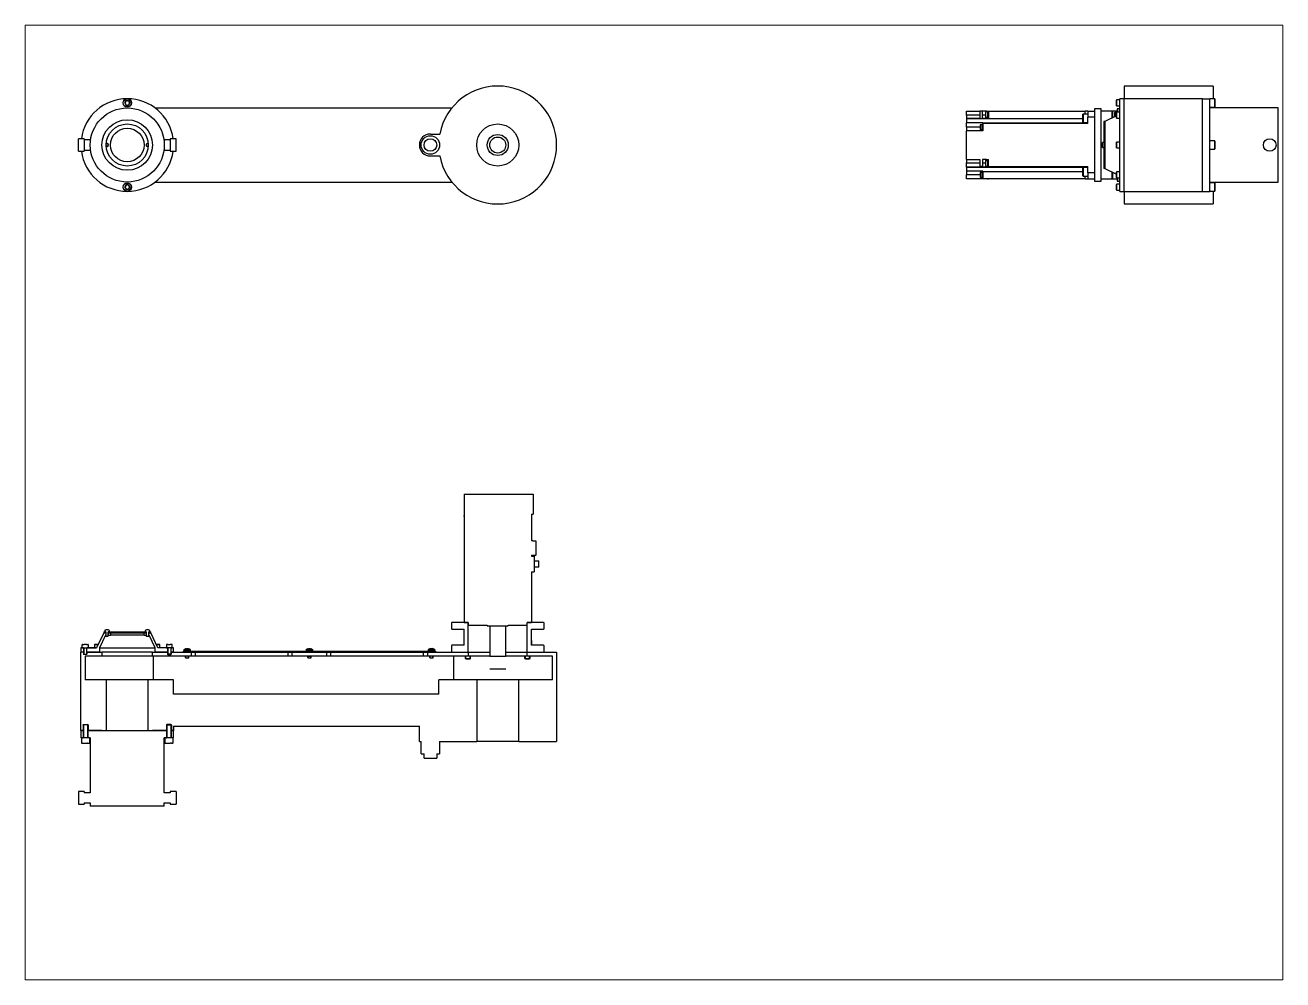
# Paper-space layout 'Layout1' of a CAD drawing. Header units: millimetres. Extents: x 26 to 231, y 20 to 176.
# The model-space entities are those that its viewports show. They can reach past a viewport. Long polylines and large blocks are cut down to what shows.
import ezdxf

# ---------------------------------------------------------------- set-up
doc = ezdxf.new("R2010")
doc.units = ezdxf.units.MM

msp = doc.modelspace()

# ---------------------------------------------------------------- hatches: boundary and pattern name
at = {"linetype": 'Continuous', "lineweight": 18}
h = msp.add_hatch(dxfattribs=at)
h.set_pattern_fill('ANSI31', style=0)
h.set_pattern_definition([(45, (-81.425, -126.3325), (-2.245064, 2.245064), [])])
h.paths.add_polyline_path([(18.75, 68.15), (18.75, 67.55), (19.23, 67.55), (19.23, 68.15)], flags=0)
h = msp.add_hatch(dxfattribs=at)
h.set_pattern_fill('ANSI31', scale=0.001, style=0)
h.paths.add_polyline_path([(0.09, 0.19), (0.09, 0.19), (0.09, 0.19), (0.09, 0.19)], flags=0)
h = msp.add_hatch(dxfattribs=at)
h.set_pattern_fill('ANSI31', scale=0.001, style=0)
edge = h.paths.add_edge_path(flags=0)
edge.add_line((0.09, 0.19), (0.09, 0.19))
edge.add_line((0.09, 0.19), (0.09, 0.19))
edge.add_line((0.09, 0.19), (0.09, 0.19))
edge.add_arc((0.09, 0.19), 0.00004, 90, 180)
edge.add_line((0.09, 0.19), (0.09, 0.19))
edge.add_line((0.09, 0.19), (0.09, 0.19))
edge.add_arc((0.09, 0.19), 0.00004, 0, 90, ccw=False)
edge.add_line((0.09, 0.19), (0.09, 0.19))
edge.add_line((0.09, 0.19), (0.09, 0.19))
edge.add_line((0.09, 0.19), (0.09, 0.19))
edge.add_line((0.09, 0.19), (0.09, 0.19))
edge.add_line((0.09, 0.19), (0.09, 0.19))
edge.add_line((0.09, 0.19), (0.09, 0.19))
edge.add_line((0.09, 0.19), (0.09, 0.19))
edge.add_line((0.09, 0.19), (0.09, 0.19))
edge.add_line((0.09, 0.19), (0.09, 0.19))
edge.add_line((0.09, 0.19), (0.09, 0.19))
edge.add_line((0.09, 0.19), (0.09, 0.19))
edge.add_line((0.09, 0.19), (0.09, 0.19))
edge.add_line((0.09, 0.19), (0.09, 0.19))
edge.add_line((0.09, 0.19), (0.09, 0.19))
edge.add_line((0.09, 0.19), (0.09, 0.19))
edge.add_line((0.09, 0.19), (0.09, 0.19))
edge.add_line((0.09, 0.19), (0.09, 0.19))
edge.add_line((0.09, 0.19), (0.09, 0.19))
edge.add_line((0.09, 0.19), (0.09, 0.19))
edge.add_line((0.09, 0.19), (0.09, 0.19))
edge.add_line((0.09, 0.19), (0.09, 0.19))
edge.add_line((0.09, 0.19), (0.09, 0.19))
edge.add_line((0.09, 0.19), (0.09, 0.19))
edge.add_line((0.09, 0.19), (0.09, 0.19))
edge.add_line((0.09, 0.19), (0.09, 0.19))
edge.add_line((0.09, 0.19), (0.09, 0.19))
edge.add_line((0.09, 0.19), (0.09, 0.19))
edge.add_line((0.09, 0.19), (0.09, 0.19))
edge.add_line((0.09, 0.19), (0.09, 0.19))
edge.add_line((0.09, 0.19), (0.1, 0.19))
edge.add_line((0.1, 0.19), (0.09, 0.19))
edge.add_line((0.09, 0.19), (0.1, 0.19))
edge.add_line((0.1, 0.19), (0.1, 0.19))
edge.add_line((0.1, 0.19), (0.09, 0.19))
edge.add_line((0.09, 0.19), (0.1, 0.19))
edge.add_line((0.1, 0.19), (0.1, 0.19))
edge.add_line((0.1, 0.19), (0.09, 0.19))
edge.add_line((0.09, 0.19), (0.1, 0.19))
edge.add_line((0.1, 0.19), (0.1, 0.19))
edge.add_line((0.1, 0.19), (0.09, 0.19))
edge.add_line((0.09, 0.19), (0.1, 0.19))
edge.add_line((0.1, 0.19), (0.1, 0.19))
edge.add_line((0.1, 0.19), (0.09, 0.19))
edge.add_line((0.09, 0.19), (0.1, 0.19))
edge.add_line((0.1, 0.19), (0.1, 0.19))
edge.add_line((0.1, 0.19), (0.09, 0.19))
edge.add_line((0.09, 0.19), (0.1, 0.19))
edge.add_line((0.1, 0.19), (0.1, 0.19))
edge.add_line((0.1, 0.19), (0.09, 0.19))
edge.add_line((0.09, 0.19), (0.1, 0.19))
edge.add_line((0.1, 0.19), (0.1, 0.19))
edge.add_line((0.1, 0.19), (0.09, 0.19))
edge.add_line((0.09, 0.19), (0.1, 0.19))
edge.add_line((0.1, 0.19), (0.1, 0.19))
edge.add_line((0.1, 0.19), (0.09, 0.19))
edge.add_line((0.09, 0.19), (0.1, 0.19))
edge.add_line((0.1, 0.19), (0.1, 0.19))
edge.add_arc((0.1, 0.19), 0.00004, 90, 180, ccw=False)
edge.add_line((0.1, 0.19), (0.1, 0.19))
edge.add_line((0.1, 0.19), (0.1, 0.19))
edge.add_arc((0.1, 0.19), 0.00004, 0, 90)
edge.add_line((0.1, 0.19), (0.09, 0.19))
edge.add_line((0.09, 0.19), (0.09, 0.19))
edge.add_line((0.09, 0.19), (0.09, 0.19))
h = msp.add_hatch(dxfattribs=at)
h.set_pattern_fill('ANSI31', scale=0.001, style=0)
h.paths.add_polyline_path([(0.1, 0.19), (0.1, 0.19), (0.1, 0.19), (0.1, 0.19)], flags=0)
h = msp.add_hatch(dxfattribs=at)
h.set_pattern_fill('ANSI31', scale=0.001, style=0)
h.paths.add_polyline_path([(0.11, 0.19), (0.11, 0.19), (0.11, 0.19), (0.11, 0.19)], flags=0)
h = msp.add_hatch(dxfattribs=at)
h.set_pattern_fill('ANSI31', scale=0.001, style=0)
edge = h.paths.add_edge_path(flags=0)
edge.add_spline(control_points=[(0.11, 0.17), (0.11, 0.17), (0.11, 0.17), (0.11, 0.17), (0.11, 0.17), (0.11, 0.17), (0.11, 0.17), (0.11, 0.17), (0.11, 0.17), (0.11, 0.17), (0.11, 0.17), (0.11, 0.17), (0.11, 0.17), (0.11, 0.17), (0.11, 0.17), (0.11, 0.17), (0.11, 0.17), (0.11, 0.17), (0.11, 0.17)], knot_values=[0.000774, 0.000774, 0.000774, 0.000774, 0.001206, 0.001206, 0.001206, 0.001301, 0.001301, 0.001301, 0.001381, 0.001381, 0.001381, 0.001417, 0.001417, 0.001417, 0.001454, 0.001454, 0.001454, 0.001467, 0.001467, 0.001467, 0.001467], weights=[1, 1, 1, 1, 1, 1, 1, 1, 1, 1, 1, 1, 1, 1, 1, 1, 1, 1, 1], degree=3, periodic=0)
edge.add_line((0.11, 0.17), (0.11, 0.17))
edge.add_line((0.11, 0.17), (0.11, 0.17))
edge.add_line((0.11, 0.17), (0.11, 0.17))
edge.add_spline(control_points=[(0.11, 0.17), (0.11, 0.17), (0.11, 0.17), (0.11, 0.17), (0.11, 0.17), (0.11, 0.17), (0.11, 0.17), (0.11, 0.17), (0.11, 0.17), (0.11, 0.17), (0.11, 0.17), (0.11, 0.17), (0.11, 0.17), (0.11, 0.17), (0.11, 0.17), (0.11, 0.17), (0.11, 0.17), (0.11, 0.17), (0.11, 0.17)], knot_values=[0.004372, 0.004372, 0.004372, 0.004372, 0.00439, 0.00439, 0.00439, 0.004416, 0.004416, 0.004416, 0.004458, 0.004458, 0.004458, 0.004536, 0.004536, 0.004536, 0.004755, 0.004755, 0.004755, 0.005045, 0.005045, 0.005045, 0.005045], weights=[1, 1, 1, 1, 1, 1, 1, 1, 1, 1, 1, 1, 1, 1, 1, 1, 1, 1, 1], degree=3, periodic=0)
edge.add_line((0.11, 0.17), (0.11, 0.17))
h = msp.add_hatch(dxfattribs=at)
h.set_pattern_fill('ANSI31', scale=0.001, style=0)
h.paths.add_polyline_path([(0.12, 0.19), (0.12, 0.19), (0.12, 0.19), (0.12, 0.19)], flags=0)

# ---------------------------------------------------------------- linework, layer by layer
at = {"color": 7, "linetype": 'Continuous', "lineweight": 25}
for p, q in [((281.2, 197.94), (260, 197.94)), ((260, 197.94), (260, 194.94)), ((281.2, 197.94), (281.2, 194.93)), ((22.64, 193.93), (22.94, 194.43)), ((23.52, 194.43), (22.94, 194.43)), ((23.52, 194.43), (23.82, 193.93)), ((258.2, 193.28), (258.2, 194.6)), ((259, 194.64), (258.24, 194.64)), ((260, 194.94), (259, 194.94)), ((259, 172.94), (259, 194.94)), ((278.6, 194.94), (260, 194.94)), ((260, 172.94), (260, 194.94)), ((278.6, 194.94), (280.4, 194.94)), ((278.6, 172.94), (278.6, 194.94)), ((280.4, 172.94), (280.4, 194.94)), ((281.54, 194.93), (280.4, 194.93)), ((281.6, 194.87), (281.6, 192.99)), ((22.64, 193.93), (22.94, 193.42)), ((22.94, 193.42), (23.52, 193.42)), ((23.82, 193.93), (23.52, 193.42)), ((29.83, 192.74), (100.34, 192.74)), ((222.54, 191.94), (225.74, 191.94)), ((222.54, 191.06), (222.54, 191.94)), ((225.74, 191.94), (225.74, 190.26)), ((226.34, 191.94), (225.74, 191.94)), ((226.34, 190.26), (226.34, 191.94)), ((227.34, 191.94), (226.34, 191.94)), ((227.08, 191.92), (227.6, 191.92)), ((227.08, 191.92), (227.08, 190.52)), ((227.34, 191.94), (227.34, 191.92)), ((227.34, 191.94), (227.6, 191.94)), ((227.6, 191.98), (227.8, 191.98)), ((227.6, 191.98), (227.6, 190.46)), ((227.8, 191.94), (227.8, 191.98)), ((227.8, 191.94), (227.8, 190.25)), ((227.8, 191.94), (250.8, 191.94)), ((250.2, 189.36), (250.2, 191.24)), ((251.4, 191.3), (250.26, 191.3)), ((250.8, 191.3), (250.8, 191.94)), ((251.4, 191.94), (250.8, 191.94)), ((251.4, 191.94), (253, 191.94)), ((251.4, 191.94), (251.4, 190.54)), ((253, 192.54), (253, 175.34)), ((253.1, 175.34), (253.1, 192.54)), ((254.5, 192.54), (253.1, 192.54)), ((254.5, 192.54), (254.5, 175.34)), ((254.6, 175.34), (254.6, 192.54)), ((257.2, 191.94), (254.6, 191.94)), ((257.2, 190.39), (257.2, 191.95)), ((258.4, 192.01), (257.26, 192.01)), ((257.83, 190.69), (257.83, 191.67)), ((258.24, 191.71), (257.87, 191.71)), ((258.2, 190.35), (258.2, 191.67)), ((258.24, 193.24), (259, 193.24)), ((259, 191.71), (258.24, 191.71)), ((258.4, 192.54), (258.4, 191.94)), ((258.4, 191.71), (258.4, 191.96)), ((258.5, 191.71), (258.5, 192.54)), ((259, 192.54), (258.5, 192.54)), ((280.4, 192.93), (281.54, 192.93)), ((296.6, 192.74), (280.4, 192.74)), ((281.2, 192.93), (281.2, 192.74)), ((296.6, 175.14), (296.6, 192.74)), ((225.74, 191.06), (222.54, 191.06)), ((222.54, 191.06), (222.54, 190.26)), ((225.74, 190.26), (222.54, 190.26)), ((222.54, 190.26), (222.54, 190.23)), ((222.54, 190.23), (222.54, 189.21)), ((226.44, 189.21), (222.54, 189.21)), ((222.54, 188.18), (222.54, 189.21)), ((226.2, 188.73), (225.8, 188.73)), ((225.8, 188.73), (225.8, 187.63)), ((226.2, 188.77), (226.2, 187.59)), ((226.34, 188.77), (226.2, 188.77)), ((227.34, 190.26), (226.34, 190.26)), ((226.44, 188.78), (226.34, 188.78)), ((226.34, 188.78), (226.34, 187.58)), ((226.44, 189.21), (250.8, 189.21)), ((226.44, 189.21), (226.44, 189.07)), ((226.44, 189.21), (226.44, 189.21)), ((226.44, 189.07), (226.44, 187.28)), ((250.8, 189.07), (226.44, 189.07)), ((227.08, 190.52), (227.6, 190.52)), ((227.34, 190.26), (227.34, 190.52)), ((227.34, 190.25), (227.34, 190.26)), ((227.34, 190.25), (227.8, 190.25)), ((227.6, 190.46), (227.8, 190.46)), ((250.26, 189.3), (251.4, 189.3)), ((250.8, 189.21), (250.8, 189.3)), ((250.8, 189.07), (250.8, 189.21)), ((251.4, 189.15), (250.8, 189.15)), ((250.8, 189.07), (250.8, 189.07)), ((251.4, 189.07), (250.8, 189.07)), ((251.4, 189.07), (251.4, 190.54)), ((253, 190.54), (251.4, 190.54)), ((255.4, 189.54), (255.2, 189.54)), ((255.2, 189.54), (255.2, 178.34)), ((258.2, 190.86), (255.4, 189.54)), ((255.4, 189.54), (255.4, 178.34)), ((258.24, 190.31), (259, 190.31)), ((13.03, 185.44), (11.63, 185.44)), ((11.63, 182.44), (11.63, 185.44)), ((13.03, 185.44), (13.03, 182.44)), ((34.83, 185.44), (33.43, 185.44)), ((33.43, 185.44), (33.43, 182.44)), ((34.83, 182.44), (34.83, 185.44)), ((95.23, 186.54), (97.47, 186.54)), ((222.54, 188.18), (222.54, 187.28)), ((226.44, 187.28), (222.54, 187.28)), ((222.54, 180.5), (222.54, 187.28)), ((225.8, 187.63), (226.2, 187.63)), ((226.2, 187.59), (226.34, 187.59)), ((226.44, 187.58), (226.34, 187.58)), ((11.63, 182.44), (13.03, 182.44)), ((14.51, 185.14), (13.03, 185.14)), ((13.03, 182.74), (14.51, 182.74)), ((33.43, 185.14), (31.95, 185.14)), ((31.95, 182.74), (33.43, 182.74)), ((33.43, 182.44), (34.83, 182.44)), ((254.73, 184.01), (254.73, 184.05)), ((254.76, 184.01), (254.73, 184.01)), ((254.73, 183.83), (254.73, 183.87)), ((254.73, 183.87), (254.76, 183.87)), ((254.75, 184.2), (254.76, 184.2)), ((254.76, 183.68), (254.75, 183.68)), ((255.2, 184.5), (254.92, 184.5)), ((254.92, 183.38), (255.2, 183.38)), ((258.2, 183.28), (258.2, 184.6)), ((259, 184.64), (258.24, 184.64)), ((258.24, 183.24), (259, 183.24)), ((281.54, 184.94), (280.4, 184.94)), ((280.4, 182.94), (281.54, 182.94)), ((281.6, 184.88), (281.6, 184.81)), ((281.6, 184.81), (281.6, 183)), ((95.23, 181.34), (97.47, 181.34)), ((222.54, 180.5), (225.74, 180.5)), ((222.54, 180.5), (222.54, 179.7)), ((222.54, 179.7), (225.74, 179.7)), ((222.54, 178.67), (222.54, 179.7)), ((225.74, 180.5), (225.74, 178.81)), ((227.34, 180.5), (226.34, 180.5)), ((226.34, 180.5), (226.34, 178.81)), ((227.08, 180.3), (227.6, 180.3)), ((227.08, 180.3), (227.08, 178.9)), ((227.34, 180.5), (227.8, 180.5)), ((227.34, 180.5), (227.34, 180.5)), ((227.34, 180.3), (227.34, 180.5)), ((227.6, 180.36), (227.8, 180.36)), ((227.6, 180.36), (227.6, 178.84)), ((227.8, 179.85), (227.8, 180.5)), ((227.8, 179.34), (227.8, 179.85)), ((227.8, 178.81), (227.8, 179.34)), ((225.74, 178.67), (222.54, 178.67)), ((222.54, 178.67), (250.8, 178.67)), ((222.54, 178.67), (222.54, 178.67)), ((222.54, 178.67), (222.54, 177.72)), ((226.44, 177.72), (222.54, 177.72)), ((222.54, 177.72), (222.54, 176.82)), ((222.54, 175.94), (222.54, 176.82)), ((226.34, 178.81), (225.74, 178.81)), ((225.74, 178.81), (225.74, 178.67)), ((226.2, 177.38), (225.8, 177.38)), ((225.8, 177.38), (225.8, 176.28)), ((225.8, 176.28), (226.2, 176.28)), ((226.34, 177.42), (226.2, 177.42)), ((226.2, 177.42), (226.2, 176.24)), ((226.34, 178.67), (226.34, 178.81)), ((227.34, 178.67), (226.34, 178.67)), ((226.44, 177.43), (226.34, 177.43)), ((226.34, 177.43), (226.34, 176.23)), ((226.44, 177.72), (226.44, 177.65)), ((226.44, 177.65), (226.44, 175.94)), ((227.08, 178.9), (227.6, 178.9)), ((227.34, 178.9), (227.34, 178.67)), ((227.34, 178.67), (227.34, 178.67)), ((227.34, 178.67), (227.8, 178.67)), ((227.6, 178.84), (227.8, 178.84)), ((227.8, 178.81), (250.8, 178.81)), ((227.8, 178.81), (227.8, 178.67)), ((250.2, 176.64), (250.2, 178.52)), ((251.4, 178.58), (250.26, 178.58)), ((250.26, 176.58), (251.4, 176.58)), ((250.8, 178.81), (251.4, 178.81)), ((250.8, 178.81), (250.8, 178.81)), ((250.8, 178.67), (250.8, 178.81)), ((250.8, 178.72), (251.4, 178.72)), ((250.8, 178.58), (250.8, 178.67)), ((250.8, 175.94), (250.8, 176.58)), ((251.4, 177.34), (251.4, 178.81)), ((253, 177.34), (251.4, 177.34)), ((251.4, 177.34), (251.4, 175.94)), ((255.4, 178.34), (255.2, 178.34)), ((255.4, 178.34), (258.2, 177.02)), ((257.2, 175.93), (257.2, 177.49)), ((258.2, 176.21), (258.2, 177.53)), ((259, 177.57), (258.24, 177.57)), ((22.64, 173.95), (22.94, 174.46)), ((22.64, 173.95), (22.94, 173.44)), ((23.52, 174.46), (22.94, 174.46)), ((22.94, 173.44), (23.52, 173.44)), ((23.52, 174.46), (23.82, 173.95)), ((23.82, 173.95), (23.52, 173.44)), ((29.83, 175.14), (100.34, 175.14)), ((226.44, 175.94), (222.54, 175.94)), ((226.2, 176.24), (226.34, 176.24)), ((226.44, 176.23), (226.34, 176.23)), ((250.8, 175.94), (226.44, 175.94)), ((227.6, 175.94), (227.6, 175.9)), ((227.6, 175.9), (227.8, 175.9)), ((227.8, 175.9), (227.8, 175.94)), ((250.8, 175.94), (251.4, 175.94)), ((251.4, 175.94), (253, 175.94)), ((253.1, 175.34), (254.5, 175.34)), ((254.6, 175.94), (257.2, 175.94)), ((257.26, 175.87), (258.4, 175.87)), ((258.2, 174.19), (258.2, 174.6)), ((258.2, 173.28), (258.2, 174.19)), ((258.24, 176.17), (259, 176.17)), ((259, 174.64), (258.24, 174.64)), ((258.4, 175.92), (258.4, 176.17)), ((258.4, 175.92), (258.4, 175.34)), ((258.5, 175.34), (258.5, 176.17)), ((258.5, 175.34), (259, 175.34)), ((280.4, 175.14), (296.6, 175.14)), ((281.54, 174.95), (280.4, 174.95)), ((281.2, 175.14), (281.2, 174.95)), ((281.6, 174.89), (281.6, 173.01)), ((258.24, 173.24), (259, 173.24)), ((259, 172.94), (260, 172.94)), ((260, 172.94), (278.6, 172.94)), ((260, 172.94), (260, 169.94)), ((278.6, 172.94), (280.4, 172.94)), ((280.4, 172.95), (281.54, 172.95)), ((281.2, 172.95), (281.2, 169.94)), ((260, 169.94), (281.2, 169.94)), ((103.23, 101.01), (103.23, 70.55)), ((103.23, 101.01), (119.63, 101.01)), ((119.63, 101.01), (119.63, 96.31)), ((103.19, 95.95), (103.19, 95.75)), ((103.23, 95.95), (103.19, 95.95)), ((103.19, 95.75), (103.23, 95.75)), ((119.23, 96.31), (119.63, 96.31)), ((119.23, 96.31), (119.23, 90)), ((119.23, 90), (119.59, 90)), ((119.59, 90), (119.59, 89.98)), ((119.59, 89.98), (120.25, 89.98)), ((120.25, 89.98), (120.25, 86.55)), ((119.23, 86.53), (119.59, 86.53)), ((119.23, 86.53), (119.23, 86.28)), ((119.59, 86.44), (119.23, 86.44)), ((119.23, 86.28), (119.91, 86.28)), ((119.59, 86.55), (120.25, 86.55)), ((119.59, 86.55), (119.59, 86.53)), ((119.59, 86.44), (119.59, 86.53)), ((120.25, 86.47), (119.59, 86.47)), ((119.91, 86.28), (119.91, 82.57)), ((119.91, 85.21), (120.99, 85.21)), ((120.99, 83.72), (119.91, 83.72)), ((120.25, 86.47), (120.25, 86.55)), ((120.99, 83.72), (120.99, 85.21)), ((119.23, 82.57), (119.91, 82.57)), ((119.23, 82.57), (119.23, 70.55)), ((18.17, 68.79), (18.17, 68.79)), ((18.36, 68.82), (18.32, 68.82)), ((18.54, 68.82), (18.5, 68.82)), ((18.69, 68.79), (18.69, 68.79)), ((27.77, 68.79), (27.77, 68.79)), ((27.96, 68.82), (27.92, 68.82)), ((28.14, 68.82), (28.1, 68.82)), ((100.33, 70.55), (100.23, 70.45)), ((100.23, 70.45), (100.23, 69.05)), ((100.23, 69.05), (100.33, 68.95)), ((104.23, 70.55), (100.33, 70.55)), ((100.33, 68.95), (103.23, 68.95)), ((103.23, 70.55), (104.23, 70.55)), ((103.23, 65.15), (103.23, 68.95)), ((104.23, 70.55), (104.23, 69.95)), ((104.23, 63.55), (104.23, 70.55)), ((104.23, 69.95), (108.73, 69.95)), ((108.73, 69.95), (108.73, 69.75)), ((108.73, 69.75), (109.33, 69.75)), ((109.33, 69.75), (109.33, 62.55)), ((113.13, 69.75), (113.73, 69.75)), ((113.13, 62.55), (113.13, 69.75)), ((113.73, 69.95), (118.23, 69.95)), ((113.73, 69.75), (113.73, 69.95)), ((118.23, 70.55), (119.23, 70.55)), ((118.23, 69.95), (118.23, 70.55)), ((118.23, 63.55), (118.23, 70.55)), ((122.13, 70.55), (118.23, 70.55)), ((119.23, 65.15), (119.23, 68.95)), ((119.23, 68.95), (122.13, 68.95)), ((122.23, 70.45), (122.13, 70.55)), ((122.13, 68.95), (122.23, 69.05)), ((122.23, 69.05), (122.23, 70.45)), ((17.63, 68.15), (15.93, 64.55)), ((18.05, 67.55), (16.63, 64.55)), ((17.63, 68.35), (17.63, 68.15)), ((17.63, 68.35), (18.03, 68.35)), ((17.63, 68.15), (18.03, 68.15)), ((18.11, 68.15), (17.63, 68.15)), ((17.87, 68.63), (17.87, 68.35)), ((18.11, 68.35), (17.87, 68.35)), ((18.03, 68.35), (18.03, 68.15)), ((18.05, 67.55), (18.11, 67.55)), ((18.11, 68.15), (18.11, 67.55)), ((18.11, 68.15), (18.13, 68.15)), ((18.13, 67.55), (18.11, 67.55)), ((18.13, 68.33), (18.13, 67.35)), ((18.13, 67.35), (18.73, 67.35)), ((18.73, 67.35), (18.73, 68.33)), ((18.73, 68.15), (18.75, 68.15)), ((18.75, 67.55), (18.73, 67.55)), ((18.99, 68.35), (18.75, 68.35)), ((18.75, 67.55), (18.75, 68.15)), ((19.23, 68.15), (18.75, 68.15)), ((18.75, 67.55), (19.23, 67.55)), ((18.83, 68.15), (18.83, 68.35)), ((18.83, 68.35), (27.63, 68.35)), ((18.83, 68.15), (27.63, 68.15)), ((18.99, 68.35), (18.99, 68.63)), ((19.23, 68.15), (19.23, 67.55)), ((27.23, 67.55), (19.23, 67.55)), ((27.23, 67.55), (27.23, 68.15)), ((27.71, 68.15), (27.23, 68.15)), ((27.23, 67.55), (27.71, 67.55)), ((27.47, 68.63), (27.47, 68.35)), ((27.71, 68.35), (27.47, 68.35)), ((27.63, 68.35), (27.63, 68.15)), ((27.71, 68.15), (27.71, 67.55)), ((27.71, 68.15), (27.73, 68.15)), ((27.73, 67.55), (27.71, 67.55)), ((27.73, 68.33), (27.73, 67.35)), ((27.73, 67.35), (28.33, 67.35)), ((28.33, 67.35), (28.33, 68.33)), ((28.33, 68.15), (28.35, 68.15)), ((28.35, 67.55), (28.33, 67.55)), ((28.59, 68.35), (28.35, 68.35)), ((28.35, 67.55), (28.35, 68.15)), ((28.83, 68.15), (28.35, 68.15)), ((28.35, 67.55), (28.41, 67.55)), ((29.83, 64.55), (28.41, 67.55)), ((28.43, 68.15), (28.43, 68.35)), ((28.43, 68.35), (28.83, 68.35)), ((28.43, 68.15), (28.83, 68.15)), ((28.59, 68.35), (28.59, 68.63)), ((28.83, 68.15), (28.83, 68.35)), ((30.53, 64.55), (28.83, 68.15)), ((103.16, 66.29), (103.16, 65.15)), ((103.22, 66.35), (103.23, 66.35)), ((119.23, 66.35), (119.24, 66.35)), ((119.3, 65.15), (119.3, 66.29)), ((12.23, 64.55), (12.23, 63.55)), ((12.83, 64.55), (12.23, 64.55)), ((12.83, 63.55), (12.23, 63.55)), ((12.23, 44.95), (12.23, 63.55)), ((12.53, 64.55), (12.53, 65.31)), ((12.53, 64.55), (12.79, 64.55)), ((12.57, 65.35), (12.9, 65.35)), ((12.83, 64.55), (12.83, 63.55)), ((12.83, 64.55), (15.93, 64.55)), ((12.83, 64.51), (12.83, 64.18)), ((12.83, 64.07), (12.83, 64.05)), ((12.83, 63.94), (12.83, 63.92)), ((12.83, 63.81), (12.83, 63.79)), ((12.83, 63.68), (12.83, 63.66)), ((12.83, 63.02), (12.91, 62.95)), ((12.9, 65.35), (13.01, 65.35)), ((13.55, 62.95), (12.91, 62.95)), ((13.37, 65.35), (13.01, 65.35)), ((13.56, 65.35), (13.37, 65.35)), ((13.55, 62.95), (13.63, 63.02)), ((13.56, 65.35), (13.89, 65.35)), ((13.63, 63.55), (13.63, 64.55)), ((15.93, 64.55), (13.63, 64.55)), ((13.63, 64.18), (13.63, 64.51)), ((13.63, 64.05), (13.63, 64.07)), ((13.63, 63.92), (13.63, 63.94)), ((13.63, 63.79), (13.63, 63.81)), ((13.63, 63.66), (13.63, 63.68)), ((16.63, 63.55), (13.63, 63.55)), ((13.63, 63.55), (17.23, 63.55)), ((13.67, 64.55), (13.93, 64.55)), ((13.93, 65.31), (13.93, 64.55)), ((15.46, 65.31), (15.46, 64.55)), ((15.5, 65.35), (16.31, 65.35)), ((16.63, 64.55), (29.83, 64.55)), ((16.63, 64.55), (16.63, 63.55)), ((17.23, 63.55), (17.23, 62.55)), ((29.23, 63.55), (17.23, 63.55)), ((29.23, 62.55), (29.23, 63.55)), ((29.23, 63.55), (32.83, 63.55)), ((29.83, 63.55), (29.83, 64.55)), ((32.83, 63.55), (29.83, 63.55)), ((30.15, 65.35), (30.96, 65.35)), ((33.63, 64.55), (30.53, 64.55)), ((31, 64.55), (31, 65.31)), ((32.53, 65.31), (32.53, 64.55)), ((32.53, 64.55), (32.79, 64.55)), ((32.9, 65.35), (32.57, 65.35)), ((32.83, 64.55), (32.83, 63.55)), ((32.83, 64.51), (32.83, 64.18)), ((32.83, 64.07), (32.83, 64.05)), ((32.83, 63.94), (32.83, 63.92)), ((32.83, 63.81), (32.83, 63.79)), ((32.83, 63.68), (32.83, 63.66)), ((32.83, 63.55), (32.83, 63.53)), ((32.91, 62.95), (32.83, 63.02)), ((32.9, 65.35), (33.09, 65.35)), ((32.91, 62.95), (33.55, 62.95)), ((33.09, 65.35), (33.45, 65.35)), ((33.56, 65.35), (33.45, 65.35)), ((33.63, 63.02), (33.55, 62.95)), ((33.89, 65.35), (33.56, 65.35)), ((33.63, 63.55), (33.63, 64.55)), ((34.23, 64.55), (33.63, 64.55)), ((33.63, 64.18), (33.63, 64.51)), ((33.63, 64.05), (33.63, 64.07)), ((33.63, 63.92), (33.63, 63.94)), ((33.63, 63.79), (33.63, 63.81)), ((33.63, 63.66), (33.63, 63.68)), ((33.63, 63.53), (33.63, 63.55)), ((34.23, 63.55), (33.63, 63.55)), ((33.63, 63.55), (38.38, 63.55)), ((33.67, 64.55), (33.93, 64.55)), ((33.93, 64.55), (33.93, 65.31)), ((34.23, 63.55), (34.23, 64.55)), ((36.49, 63.75), (36.49, 63.55)), ((36.49, 63.75), (96.49, 63.75)), ((36.49, 63.55), (96.49, 63.55)), ((36.69, 64.06), (36.69, 63.75)), ((37.09, 64.3), (37.09, 64.3)), ((37.32, 64.35), (37.39, 64.35)), ((37.39, 64.35), (37.39, 64.3)), ((37.59, 64.3), (37.59, 64.35)), ((37.59, 64.35), (37.66, 64.35)), ((37.89, 64.3), (37.89, 64.3)), ((38.29, 63.75), (38.29, 64.06)), ((38.38, 63.55), (38.38, 62.55)), ((39.38, 63.55), (39.38, 62.55)), ((61.44, 62.55), (61.44, 63.55)), ((62.44, 62.55), (62.44, 63.55)), ((62.44, 63.55), (70.54, 63.55)), ((65.69, 64.06), (65.69, 63.75)), ((66.09, 64.3), (66.09, 64.3)), ((66.32, 64.35), (66.39, 64.35)), ((66.39, 64.35), (66.39, 64.3)), ((66.59, 64.3), (66.59, 64.35)), ((66.59, 64.35), (66.66, 64.35)), ((66.89, 64.3), (66.89, 64.3)), ((67.29, 63.75), (67.29, 64.06)), ((70.54, 63.55), (70.54, 62.55)), ((71.54, 63.55), (71.54, 62.55)), ((93.62, 62.55), (93.62, 63.55)), ((94.62, 62.55), (94.62, 63.55)), ((94.62, 63.55), (104.23, 63.55)), ((94.69, 64.06), (94.69, 63.75)), ((95.09, 64.3), (95.09, 64.3)), ((95.32, 64.35), (95.39, 64.35)), ((95.39, 64.35), (95.39, 64.3)), ((95.59, 64.3), (95.59, 64.35)), ((95.59, 64.35), (95.66, 64.35)), ((95.89, 64.3), (95.89, 64.3)), ((96.29, 63.75), (96.29, 64.06)), ((96.49, 63.55), (96.49, 63.75)), ((100.33, 65.15), (100.23, 65.05)), ((100.23, 65.05), (100.23, 63.65)), ((100.23, 63.65), (100.33, 63.55)), ((103.23, 65.15), (100.33, 65.15)), ((100.33, 63.55), (104.23, 63.55)), ((104.23, 63.55), (109.33, 63.55)), ((104.23, 63.55), (104.23, 62.55)), ((113.13, 63.55), (118.23, 63.55)), ((118.23, 63.55), (122.13, 63.55)), ((118.23, 62.55), (118.23, 63.55)), ((118.23, 63.55), (125.23, 63.55)), ((122.13, 65.15), (119.23, 65.15)), ((122.23, 65.05), (122.13, 65.15)), ((122.13, 63.55), (122.23, 63.65)), ((122.23, 63.65), (122.23, 65.05)), ((125.23, 63.55), (125.23, 42.35)), ((13.23, 62.21), (13.23, 56.95)), ((13.24, 62.55), (13.24, 62.45)), ((13.63, 62.55), (13.24, 62.55)), ((17.23, 62.55), (13.63, 62.55)), ((29.23, 62.55), (17.23, 62.55)), ((32.83, 62.55), (29.23, 62.55)), ((29.49, 56.95), (29.49, 62.55)), ((33.63, 62.55), (32.83, 62.55)), ((38.38, 62.55), (33.63, 62.55)), ((37.09, 62.22), (37.09, 62.2)), ((37.09, 62.2), (37.17, 62.15)), ((37.09, 62.2), (37.89, 62.2)), ((37.17, 62.15), (37.81, 62.15)), ((37.81, 62.15), (37.89, 62.2)), ((37.89, 62.2), (37.89, 62.22)), ((39.38, 62.55), (38.38, 62.55)), ((61.44, 62.55), (39.38, 62.55)), ((62.44, 62.55), (61.44, 62.55)), ((70.54, 62.55), (62.44, 62.55)), ((66.09, 62.49), (66.09, 62.46)), ((66.09, 62.36), (66.09, 62.33)), ((66.09, 62.22), (66.09, 62.2)), ((66.09, 62.22), (66.09, 62.2)), ((66.09, 62.2), (66.17, 62.15)), ((66.09, 62.2), (66.17, 62.15)), ((66.16, 62.55), (66.17, 62.54)), ((66.17, 62.54), (66.81, 62.54)), ((66.17, 62.15), (66.81, 62.15)), ((66.17, 62.15), (66.81, 62.15)), ((66.81, 62.54), (66.82, 62.55)), ((66.81, 62.15), (66.89, 62.2)), ((66.81, 62.15), (66.89, 62.2)), ((66.89, 62.46), (66.89, 62.49)), ((66.89, 62.33), (66.89, 62.36)), ((66.89, 62.2), (66.89, 62.22)), ((66.89, 62.2), (66.89, 62.22)), ((71.54, 62.55), (70.54, 62.55)), ((93.62, 62.55), (71.54, 62.55)), ((94.62, 62.55), (93.62, 62.55)), ((104.23, 62.55), (94.62, 62.55)), ((95.09, 62.49), (95.09, 62.46)), ((95.09, 62.36), (95.09, 62.33)), ((95.09, 62.22), (95.09, 62.2)), ((95.09, 62.2), (95.17, 62.15)), ((95.09, 62.2), (95.89, 62.2)), ((95.17, 62.15), (95.81, 62.15)), ((95.81, 62.15), (95.89, 62.2)), ((95.89, 62.46), (95.89, 62.49)), ((95.89, 62.33), (95.89, 62.36)), ((95.89, 62.2), (95.89, 62.22)), ((100.83, 56.95), (100.83, 62.55)), ((103.56, 62.06), (103.67, 61.95)), ((103.67, 61.95), (104.65, 61.95)), ((109.33, 62.55), (104.23, 62.55)), ((104.65, 61.95), (104.76, 62.06)), ((104.76, 62.06), (104.76, 62.07)), ((109.33, 62.55), (113.13, 62.55)), ((118.23, 62.55), (113.13, 62.55)), ((117.7, 62.06), (117.81, 61.95)), ((117.81, 61.95), (118.79, 61.95)), ((124.23, 62.55), (118.23, 62.55)), ((118.79, 61.95), (118.9, 62.06)), ((118.9, 62.06), (118.9, 62.07)), ((124.23, 56.95), (124.23, 62.55)), ((18.23, 56.95), (13.23, 56.95)), ((18.23, 56.95), (18.23, 44.95)), ((28.23, 56.95), (18.23, 56.95)), ((34.22, 56.95), (28.23, 56.95)), ((28.23, 44.95), (28.23, 56.95)), ((34.22, 53.55), (34.22, 56.95)), ((97.24, 53.55), (97.24, 56.95)), ((106.23, 56.95), (97.24, 56.95)), ((106.23, 56.95), (106.23, 42.35)), ((116.23, 56.95), (106.23, 56.95)), ((109.33, 59.55), (113.13, 59.55)), ((116.23, 42.35), (116.23, 56.95)), ((124.23, 56.95), (116.23, 56.95)), ((97.24, 53.55), (34.22, 53.55)), ((12.23, 44.95), (12.23, 43.15)), ((12.73, 44.95), (12.23, 44.95)), ((12.23, 44.95), (12.73, 44.95)), ((12.84, 46.35), (12.73, 46.24)), ((12.73, 46.22), (12.73, 46.24)), ((12.73, 44.95), (12.73, 43.15)), ((12.73, 44.87), (12.73, 44.82)), ((12.84, 46.35), (13.82, 46.35)), ((13.93, 46.24), (13.82, 46.35)), ((13.93, 46.24), (13.93, 46.22)), ((13.93, 43.15), (13.93, 44.95)), ((17.23, 44.95), (13.93, 44.95)), ((13.93, 44.95), (18.23, 44.95)), ((13.93, 44.82), (13.93, 44.87)), ((18.23, 44.95), (28.23, 44.95)), ((28.23, 44.95), (32.53, 44.95)), ((32.53, 44.95), (29.23, 44.95)), ((32.53, 46.24), (32.64, 46.35)), ((32.53, 46.24), (32.53, 46.22)), ((32.53, 44.95), (32.53, 43.15)), ((32.53, 44.87), (32.53, 44.82)), ((33.62, 46.35), (32.64, 46.35)), ((33.62, 46.35), (33.73, 46.24)), ((33.73, 46.22), (33.73, 46.24)), ((33.73, 43.15), (33.73, 44.95)), ((34.23, 44.95), (33.73, 44.95)), ((33.73, 44.95), (34.23, 44.95)), ((33.73, 44.82), (33.73, 44.87)), ((34.23, 45.95), (92.63, 45.95)), ((34.23, 45.95), (34.23, 44.95)), ((34.23, 43.15), (34.23, 44.95)), ((92.63, 42.35), (92.63, 45.95)), ((13.93, 43.15), (12.23, 43.15)), ((12.33, 43.15), (12.33, 42.01)), ((12.68, 43.15), (12.33, 43.15)), ((12.39, 41.95), (12.82, 41.95)), ((12.73, 44.67), (12.73, 44.62)), ((12.73, 44.47), (12.73, 44.42)), ((12.73, 44.27), (12.73, 44.22)), ((12.73, 44.07), (12.73, 44.02)), ((12.73, 43.87), (12.73, 43.82)), ((12.73, 43.67), (12.73, 43.2)), ((12.82, 41.95), (13.25, 41.95)), ((13.25, 41.95), (13.8, 41.95)), ((13.84, 41.95), (13.8, 41.95)), ((13.84, 41.95), (14.27, 41.95)), ((13.93, 44.62), (13.93, 44.67)), ((13.93, 44.42), (13.93, 44.47)), ((13.93, 44.22), (13.93, 44.27)), ((13.93, 44.02), (13.93, 44.07)), ((13.93, 43.82), (13.93, 43.87)), ((13.93, 43.2), (13.93, 43.67)), ((14.43, 43.15), (13.93, 43.15)), ((14.33, 43.15), (13.98, 43.15)), ((14.33, 42.01), (14.33, 43.15)), ((14.43, 43.15), (14.43, 30.15)), ((32.03, 30.15), (32.03, 43.15)), ((33.73, 43.15), (32.03, 43.15)), ((32.13, 43.15), (32.13, 42.01)), ((32.48, 43.15), (32.13, 43.15)), ((32.19, 41.95), (32.54, 41.95)), ((32.53, 44.67), (32.53, 44.62)), ((32.53, 44.47), (32.53, 44.42)), ((32.53, 44.27), (32.53, 44.22)), ((32.53, 44.07), (32.53, 44.02)), ((32.53, 43.87), (32.53, 43.82)), ((32.53, 43.67), (32.53, 43.2)), ((32.54, 41.95), (32.84, 41.95)), ((32.84, 41.95), (33.42, 41.95)), ((33.72, 41.95), (33.42, 41.95)), ((33.72, 41.95), (34.07, 41.95)), ((33.73, 44.62), (33.73, 44.67)), ((33.73, 44.42), (33.73, 44.47)), ((33.73, 44.22), (33.73, 44.27)), ((33.73, 44.02), (33.73, 44.07)), ((33.73, 43.82), (33.73, 43.87)), ((33.73, 43.2), (33.73, 43.67)), ((34.23, 43.15), (33.73, 43.15)), ((34.13, 43.15), (33.78, 43.15)), ((34.13, 42.01), (34.13, 43.15)), ((92.63, 42.35), (93.03, 42.35)), ((93.03, 39.35), (93.03, 42.35)), ((97.43, 42.35), (106.23, 42.35)), ((97.43, 42.35), (97.43, 39.35)), ((116.23, 42.35), (106.23, 42.35)), ((116.23, 42.35), (125.23, 42.35)), ((93.03, 39.35), (93.73, 39.35)), ((93.73, 38.35), (93.73, 39.35)), ((96.73, 39.35), (97.43, 39.35)), ((96.73, 39.35), (96.73, 38.35)), ((93.73, 38.35), (96.73, 38.35)), ((11.63, 30.45), (11.63, 27.45)), ((13.03, 30.45), (11.63, 30.45)), ((13.03, 30.45), (13.03, 30.15)), ((14.43, 30.15), (13.03, 30.15)), ((33.43, 30.15), (32.03, 30.15)), ((33.43, 30.45), (33.43, 30.15)), ((34.83, 30.45), (33.43, 30.45)), ((34.83, 30.45), (34.83, 27.45)), ((11.63, 27.45), (13.03, 27.45)), ((13.03, 27.75), (14.43, 27.75)), ((13.03, 27.75), (13.03, 27.45)), ((14.43, 27.75), (14.43, 26.95)), ((17.23, 26.95), (14.43, 26.95)), ((29.23, 26.95), (17.23, 26.95)), ((32.03, 26.95), (29.23, 26.95)), ((32.03, 26.95), (32.03, 27.75)), ((32.03, 27.75), (33.43, 27.75)), ((33.43, 27.75), (33.43, 27.45)), ((33.43, 27.45), (34.83, 27.45))]:
    msp.add_line(p, q, dxfattribs=at)
at = {"color": 8, "linetype": 'Continuous', "lineweight": 25}
for p, q in [((258.24, 194.64), (258.24, 193.24)), ((281.54, 192.93), (281.54, 194.93)), ((250.26, 191.3), (250.26, 189.3)), ((257.26, 192.01), (257.26, 190.42)), ((257.87, 191.71), (257.87, 190.71)), ((258.24, 191.71), (258.24, 190.31)), ((222.54, 190.23), (250.2, 190.23)), ((227.08, 191.06), (226.34, 191.06)), ((225.8, 188.18), (222.54, 188.18)), ((254.75, 183.94), (254.6, 183.94)), ((254.87, 183.4), (254.87, 184.47)), ((254.92, 183.38), (254.92, 184.5)), ((258.24, 184.64), (258.24, 183.24)), ((281.54, 184.86), (281.54, 184.94)), ((281.54, 182.94), (281.54, 184.86)), ((226.34, 179.7), (227.08, 179.7)), ((225.8, 176.82), (222.54, 176.82)), ((226.44, 177.65), (250.2, 177.65)), ((250.26, 178.58), (250.26, 176.58)), ((257.26, 177.46), (257.26, 175.87)), ((258.24, 177.57), (258.24, 176.17)), ((258.24, 174.64), (258.24, 174.21)), ((258.24, 174.21), (258.24, 173.24)), ((281.54, 172.95), (281.54, 174.95)), ((103.23, 66.29), (103.16, 66.29)), ((119.3, 66.29), (119.23, 66.29)), ((16.29, 65.31), (15.46, 65.31)), ((31, 65.31), (30.17, 65.31)), ((36.69, 64.06), (38.29, 64.06)), ((36.72, 64.11), (38.26, 64.11)), ((65.69, 64.06), (67.29, 64.06)), ((65.72, 64.11), (67.26, 64.11)), ((94.69, 64.06), (96.29, 64.06)), ((94.72, 64.11), (96.26, 64.11))]:
    msp.add_line(p, q, dxfattribs=at)
for p, q in [((109.33, 69.75), (113.13, 69.75)), ((12.83, 63.55), (12.83, 63.02)), ((12.83, 63.02), (13.63, 63.02)), ((12.91, 64.55), (12.91, 62.95)), ((13.55, 64.55), (13.55, 62.95)), ((13.63, 63.55), (13.63, 63.02)), ((32.83, 63.53), (32.83, 63.02)), ((33.63, 63.02), (32.83, 63.02)), ((32.91, 64.55), (32.91, 62.95)), ((33.55, 64.55), (33.55, 62.95)), ((33.63, 63.53), (33.63, 63.02)), ((37.09, 62.22), (37.09, 62.55)), ((37.17, 62.15), (37.17, 62.55)), ((37.81, 62.15), (37.81, 62.55)), ((37.89, 62.22), (37.89, 62.55)), ((66.09, 62.22), (66.09, 62.55)), ((66.09, 62.2), (66.89, 62.2)), ((66.17, 62.15), (66.17, 62.55)), ((66.81, 62.15), (66.81, 62.55)), ((66.89, 62.22), (66.89, 62.55)), ((95.09, 62.22), (95.09, 62.55)), ((95.17, 62.15), (95.17, 62.55)), ((95.81, 62.15), (95.81, 62.55)), ((95.89, 62.22), (95.89, 62.55)), ((103.56, 62.06), (103.56, 62.55)), ((103.56, 62.06), (104.76, 62.06)), ((103.67, 61.95), (103.67, 62.55)), ((104.65, 61.95), (104.65, 62.55)), ((104.76, 62.07), (104.76, 62.55)), ((117.7, 62.06), (117.7, 62.55)), ((117.7, 62.06), (118.9, 62.06)), ((117.81, 61.95), (117.81, 62.55)), ((118.79, 61.95), (118.79, 62.55)), ((118.9, 62.07), (118.9, 62.55)), ((13.93, 46.24), (12.73, 46.24)), ((12.73, 46.22), (12.73, 44.95)), ((12.84, 46.35), (12.84, 43.15)), ((13.82, 46.35), (13.82, 43.15)), ((13.93, 46.22), (13.93, 44.95)), ((32.53, 46.24), (33.73, 46.24)), ((32.53, 46.22), (32.53, 44.95)), ((32.64, 46.35), (32.64, 43.15)), ((33.62, 46.35), (33.62, 43.15)), ((33.73, 46.22), (33.73, 44.95))]:
    msp.add_line(p, q)
at = {"color": 7, "linetype": 'Continuous', "lineweight": 25, "flags": 128}
for points in [[(18.43, 183.64), (18.32, 183.66), (18.24, 183.71)], [(28.23, 183.71), (28.15, 183.66), (28.03, 183.64)]]:
    msp.add_lwpolyline(points, dxfattribs=at)
at = {"color": 8, "linetype": 'Continuous', "lineweight": 25, "flags": 128}
for points in [[(18.43, 183.62), (18.31, 183.64), (18.24, 183.68)], [(28.22, 183.68), (28.15, 183.64), (28.03, 183.62)]]:
    msp.add_lwpolyline(points, dxfattribs=at)
at = {"color": 7, "linetype": 'Continuous', "lineweight": 25}
for centre, radius in [((23.23, 193.93), 1), ((23.23, 193.93), 0.94), ((23.23, 183.94), 8.8), ((23.23, 183.94), 6), ((23.23, 183.94), 5), ((111.23, 183.94), 5), ((23.23, 183.94), 4), ((95.23, 183.94), 2.2), ((95.23, 183.94), 1.5), ((111.23, 183.94), 2.5), ((111.23, 183.94), 1.9), ((294.6, 183.94), 1.5), ((23.23, 173.95), 1), ((23.23, 173.95), 0.94)]:
    msp.add_circle(centre, radius, dxfattribs=at)
for centre, radius, start, end in [((111.23, 183.94), 14, 190.7028, 169.2972), ((23.23, 183.94), 11, 90, 172.1625), ((23.23, 193.93), 0.508, 90, 150), ((23.23, 183.94), 11, 7.8375, 90), ((23.23, 193.93), 0.508, 30, 90), ((258.24, 194.6), 0.04, 90, 180), ((281.54, 194.87), 0.06, 0, 90), ((23.23, 193.93), 0.508, 150, 210), ((23.23, 193.93), 0.508, 210, 270), ((23.23, 193.93), 0.508, 270, 330), ((23.23, 193.93), 0.508, 330, 30), ((250.26, 191.24), 0.06, 90, 180), ((257.26, 191.95), 0.06, 90, 180), ((257.87, 191.67), 0.04, 90, 180), ((258.24, 193.28), 0.04, 180, 270), ((258.24, 191.67), 0.04, 90, 180), ((281.54, 192.99), 0.06, 270, 0), ((250.26, 189.36), 0.06, 180, 270), ((258.24, 190.35), 0.04, 180, 270), ((95.23, 183.94), 2.6, 90, 270), ((23.23, 183.94), 11, 187.8375, 352.1625), ((18.43, 183.94), 0.324, 233.4172, 126.5828), ((18.43, 183.94), 0.3, 270, 130.4893), ((28.03, 183.94), 0.324, 53.4172, 180), ((28.03, 183.94), 0.324, 180, 306.5828), ((28.03, 183.94), 0.3, 49.5107, 270), ((255.72, 183.94), 0.997, 164.8121, 173.4966), ((255.72, 183.94), 0.997, 186.5034, 195.1879), ((255.72, 183.94), 1, 147.664, 164.7807), ((255.85, 183.94), 1.1, 176.1266, 183.8734), ((255.72, 183.94), 1, 195.2193, 212.336), ((254.92, 184.45), 0.054, 90, 147.664), ((254.92, 183.43), 0.054, 212.336, 270), ((258.24, 184.6), 0.04, 90, 180), ((258.24, 183.28), 0.04, 180, 270), ((281.54, 184.88), 0.06, 0, 90), ((281.54, 183), 0.06, 270, 0), ((250.26, 178.52), 0.06, 90, 180), ((250.26, 176.64), 0.06, 180, 270), ((258.24, 177.53), 0.04, 90, 180), ((23.23, 173.95), 0.508, 150, 210), ((23.23, 173.95), 0.508, 90, 150), ((23.23, 173.95), 0.508, 210, 270), ((23.23, 173.95), 0.508, 30, 90), ((23.23, 173.95), 0.508, 270, 330), ((23.23, 173.95), 0.508, 330, 30), ((257.26, 175.93), 0.06, 180, 270), ((258.24, 176.21), 0.04, 180, 270), ((258.24, 174.6), 0.04, 90, 180), ((258.24, 173.28), 0.04, 180, 270), ((281.54, 174.89), 0.06, 0, 90), ((281.54, 173.01), 0.06, 270, 0), ((18.43, 67.83), 1, 105.2193, 122.336), ((18.43, 67.83), 0.997, 96.5034, 105.1879), ((18.43, 67.7), 1.1, 86.1266, 93.8734), ((18.43, 67.83), 0.997, 74.8121, 83.4966), ((18.43, 67.83), 1, 57.664, 74.7807), ((28.03, 67.83), 1, 105.2193, 122.336), ((28.03, 67.83), 0.997, 96.5034, 105.1879), ((28.03, 67.7), 1.1, 86.1266, 93.8734), ((28.03, 67.83), 0.997, 74.8121, 83.4966), ((28.03, 67.83), 1, 57.664, 74.7807), ((17.92, 68.63), 0.054, 122.336, 180), ((18.11, 68.33), 0.02, 0, 90), ((18.75, 68.33), 0.02, 90, 180), ((18.94, 68.63), 0.054, 0, 57.664), ((27.52, 68.63), 0.054, 122.336, 180), ((27.71, 68.33), 0.02, 0, 90), ((28.35, 68.33), 0.02, 90, 180), ((28.54, 68.63), 0.054, 0, 57.664), ((103.22, 66.29), 0.06, 90, 180), ((119.24, 66.29), 0.06, 0, 90), ((12.57, 65.31), 0.04, 90, 180), ((12.79, 64.51), 0.04, 0, 90), ((13.67, 64.51), 0.04, 90, 180), ((13.89, 65.31), 0.04, 0, 90), ((15.5, 65.31), 0.04, 90, 180), ((30.96, 65.31), 0.04, 0, 90), ((32.57, 65.31), 0.04, 90, 180), ((32.79, 64.51), 0.04, 0, 90), ((33.67, 64.51), 0.04, 90, 180), ((33.89, 65.31), 0.04, 0, 90), ((36.76, 64.06), 0.072, 126.3584, 180), ((37.49, 63.07), 1.3, 107.8626, 126.3584), ((37.49, 63.07), 1.3, 97.6968, 107.8351), ((37.49, 62.87), 1.44, 85.8857, 94.1143), ((37.49, 63.07), 1.3, 72.1649, 82.3032), ((37.49, 63.07), 1.3, 53.6416, 72.1374), ((38.22, 64.06), 0.072, 0, 53.6416), ((65.76, 64.06), 0.072, 126.3584, 180), ((66.49, 63.07), 1.3, 107.8626, 126.3584), ((66.49, 63.07), 1.3, 97.6968, 107.8351), ((66.49, 62.87), 1.44, 85.8857, 94.1143), ((66.49, 63.07), 1.3, 72.1649, 82.3032), ((66.49, 63.07), 1.3, 53.6416, 72.1374), ((67.22, 64.06), 0.072, 0, 53.6416), ((94.76, 64.06), 0.072, 126.3584, 180), ((95.49, 63.07), 1.3, 107.8626, 126.3584), ((95.49, 63.07), 1.3, 97.6968, 107.8351), ((95.49, 62.87), 1.44, 85.8857, 94.1143), ((95.49, 63.07), 1.3, 72.1649, 82.3032), ((95.49, 63.07), 1.3, 53.6416, 72.1374), ((96.22, 64.06), 0.072, 0, 53.6416), ((12.39, 42.01), 0.06, 180, 270), ((12.68, 43.2), 0.05, 270, 0), ((13.98, 43.2), 0.05, 180, 270), ((14.27, 42.01), 0.06, 270, 0), ((32.19, 42.01), 0.06, 180, 270), ((32.48, 43.2), 0.05, 270, 0), ((33.78, 43.2), 0.05, 180, 270), ((34.07, 42.01), 0.06, 270, 0)]:
    msp.add_arc(centre, radius, start, end, dxfattribs=at)
at = {"color": 8, "linetype": 'Continuous', "lineweight": 25}
for centre, start, end in [((18.43, 183.94), 270, 127.2064), ((28.03, 183.94), 52.7936, 270)]:
    msp.add_arc(centre, 0.32, start, end, dxfattribs=at)
at = {"color": 7, "linetype": 'Continuous', "lineweight": 25}
for points, knots in [([(253.1, 192.54), (253.08, 192.54), (253.05, 192.54), (253.01, 192.54), (253, 192.54)], [0, 0, 0, 0, 0.561626, 1, 1, 1, 1]), ([(254.6, 192.54), (254.58, 192.54), (254.55, 192.54), (254.51, 192.54), (254.5, 192.54)], [0, 0, 0, 0, 0.558372, 1, 1, 1, 1]), ([(258.5, 192.54), (258.48, 192.54), (258.45, 192.54), (258.41, 192.54), (258.4, 192.54)], [0, 0, 0, 0, 0.561626, 1, 1, 1, 1]), ([(253, 175.34), (253.02, 175.34), (253.05, 175.34), (253.08, 175.34), (253.1, 175.34)], [0, 0, 0, 0, 0.558372, 1, 1, 1, 1]), ([(254.5, 175.34), (254.52, 175.34), (254.55, 175.34), (254.58, 175.34), (254.6, 175.34)], [0, 0, 0, 0, 0.561626, 1, 1, 1, 1]), ([(258.4, 175.34), (258.42, 175.34), (258.45, 175.34), (258.48, 175.34), (258.5, 175.34)], [0, 0, 0, 0, 0.5583721, 1, 1, 1, 1]), ([(13.24, 62.45), (13.24, 62.4), (13.23, 62.33), (13.23, 62.26), (13.23, 62.22), (13.23, 62.21), (13.23, 62.21), (13.23, 62.21), (13.23, 62.21), (13.23, 62.21), (13.23, 62.21), (13.23, 62.21)], [0, 0, 0, 0, 0.531904, 0.882992, 0.970762, 0.992705, 0.998191, 0.999562, 0.999905, 0.999991, 1, 1, 1, 1])]:
    msp.add_open_spline(points, degree=3, knots=knots, dxfattribs=at)
for points in [[(18.36, 68.82), (18.36, 68.81), (18.36, 68.8), (18.36, 68.79)], [(18.5, 68.79), (18.5, 68.8), (18.5, 68.81), (18.5, 68.82)], [(27.96, 68.82), (27.96, 68.81), (27.96, 68.8), (27.96, 68.79)], [(28.1, 68.79), (28.1, 68.8), (28.1, 68.81), (28.1, 68.82)]]:
    msp.add_open_spline(points, degree=3, dxfattribs=at)

psp = doc.layouts.get("Layout1")

# ---------------------------------------------------------------- viewports
at = {"layer": '0'}
psp.add_viewport(center=(128.5, 97.5), size=(205.6, 156), view_center_point=(148.35, 99.06), view_height=226.6701, dxfattribs=at)

doc.saveas('drawing.dxf')
